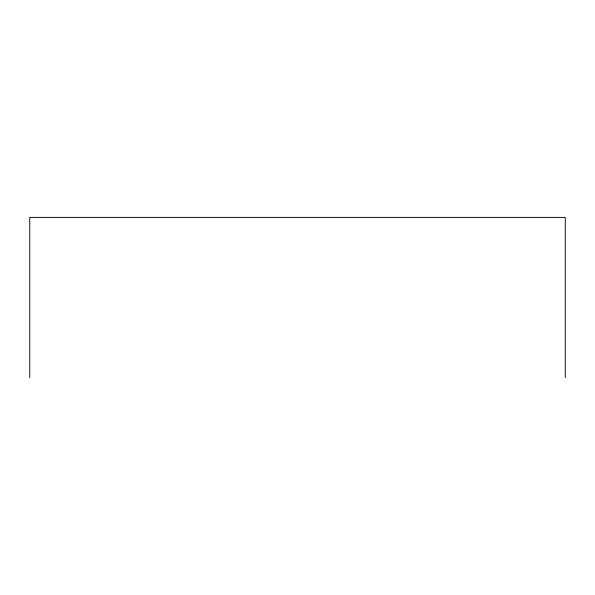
<?xml version="1.0" encoding="UTF-8"?>
<svg xmlns="http://www.w3.org/2000/svg" width="595" height="595" viewBox="0 0 595 595"><rect width="100%" height="100%" fill="white"/><g stroke="black" fill="none" stroke-linecap="round" stroke-linejoin="round"><path stroke-width="0.89" d="M565.25 377.609L565.25 217.391L29.75 217.391L29.75 377.609"/></g></svg>
